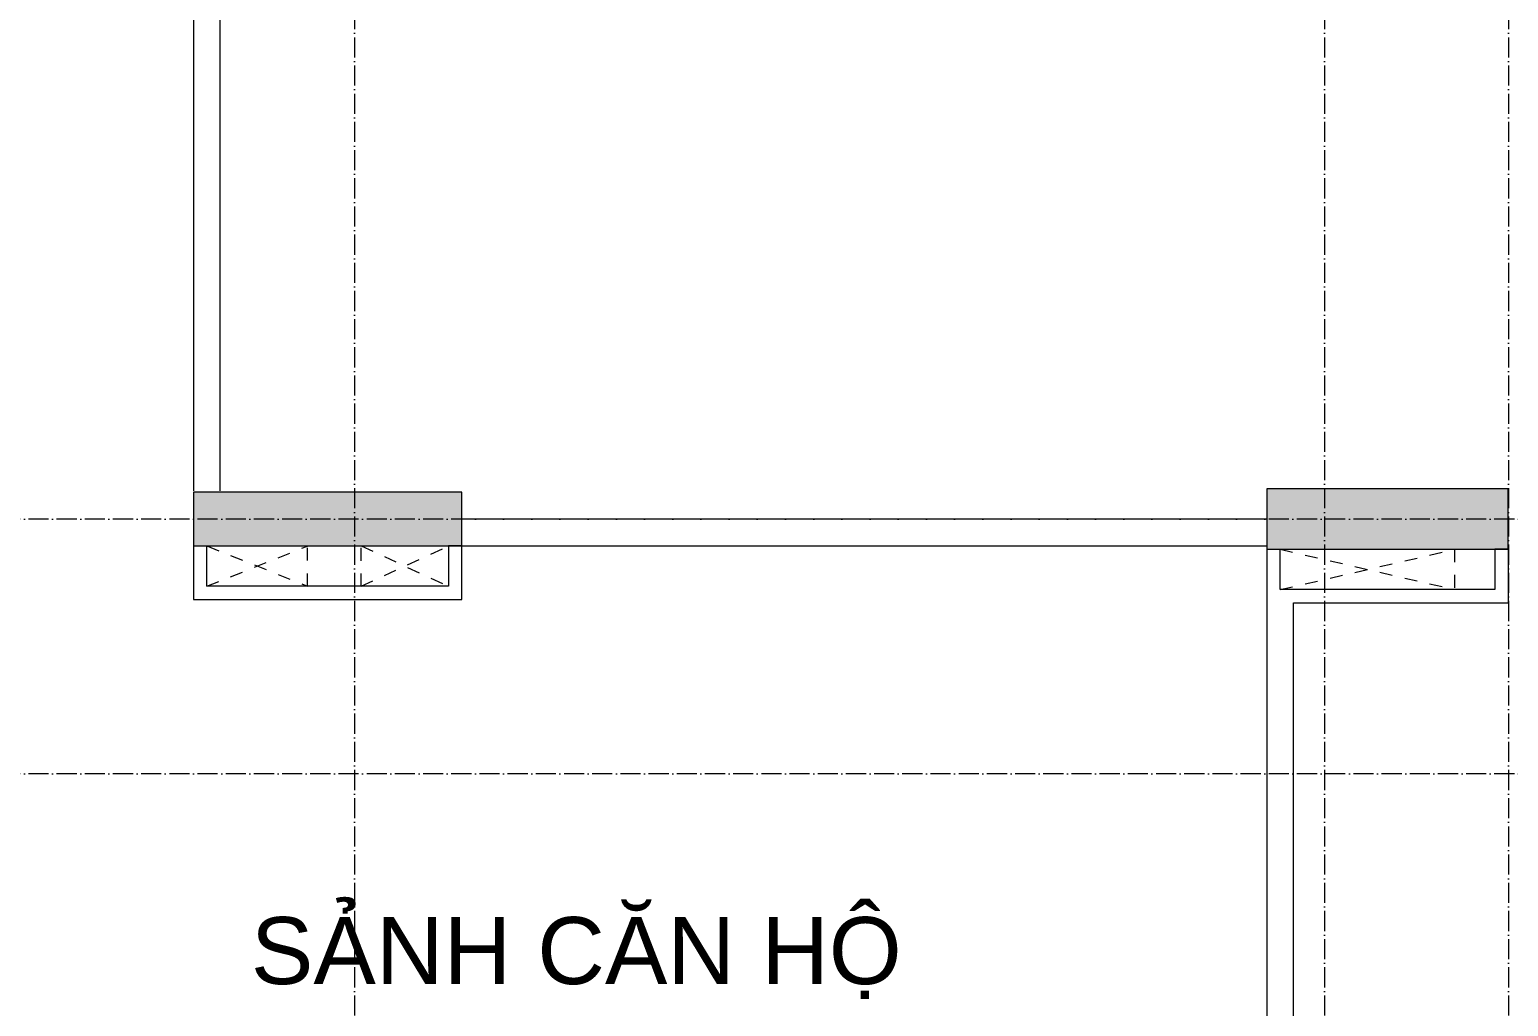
# Model space of a CAD drawing. Header units: millimetres. Extents: x -55734 to 116976, y -16290 to 119094.
# Drawn here: x 29979 to 41001, y 23216 to 30500 of the extents above; entities that cross this region are included whole.
import ezdxf

# ---------------------------------------------------------------- set-up
doc = ezdxf.new("R2010")
doc.units = ezdxf.units.MM
doc.linetypes.add('Dash', pattern=[6.349999999999998, 3.174999999999999, -3.174999999999999])
doc.linetypes.add('Grid Line', pattern=[4.2, 3, -0.6, 0, -0.6])
for name, color, linetype, lineweight in [('A-DETL-GENF-HDLN', 161, 'Dash', 5), ('CHU', 181, 'Continuous', 5), ('NET-CAT', 3, 'Continuous', 15), ('TRUC', 225, 'Continuous', 5), ('X-COT HAM$0$LC.HA', 8, 'Continuous', 9)]:
    doc.layers.add(name, color=color, linetype=linetype, lineweight=lineweight)
doc.styles.add('Arial_4', font='arial_1.ttf', dxfattribs={"height": 500.0000000000001})

# ---------------------------------------------------------------- blocks, each defined once
blk = doc.blocks.new('ALC1807-ASCENT PLAZA-KET CAU_rvt-1-MẶT BẰNG TẦNG 1')
at = {"layer": 'X-COT HAM$0$LC.HA'}
h = blk.add_hatch(color=256, dxfattribs=at)
h.dxf.hatch_style = 1
h.paths.add_polyline_path([(31200.52346815361, 27049.92191979476), (31200.52346815361, 26649.92191979476), (33200.52346815361, 26649.92191979476), (33200.52346815361, 27049.92191979476)])
h = blk.add_hatch(color=256, dxfattribs=at)
h.dxf.hatch_style = 1
h.paths.add_polyline_path([(39199.75429964229, 27074.92191979478), (39199.75429964229, 26624.92191979478), (40999.75429964229, 26624.92191979478), (40999.75429964229, 27074.92191979478)])
at = {"ltscale": 1000}
for points in [[(31200.52346815361, 27049.92191979476), (31200.52346815361, 26649.92191979476), (33200.52346815361, 26649.92191979476), (33200.52346815361, 27049.92191979476)], [(39199.75429964229, 27074.92191979478), (39199.75429964229, 26624.92191979478), (40999.75429964229, 26624.92191979478), (40999.75429964229, 27074.92191979478)]]:
    blk.add_lwpolyline(points, close=True, dxfattribs=at)

msp = doc.modelspace()

# ---------------------------------------------------------------- linework, layer by layer
at = {"layer": 'A-DETL-GENF-HDLN', "ltscale": 30}
for p, q in [((31300.52425046563, 26649.93651796586), (32050.52674796647, 26349.93651796599)), ((31300.52425046563, 26349.13092953649), (32050.52674796647, 26649.13092953638)), ((32050.52674796648, 26349.93651796599), (32050.52674796647, 26649.13092953638)), ((32450.52674796648, 26649.93651796586, 2.522973089325435e-07), (33100.52425046663, 26349.93651796599)), ((32450.52674796647, 26349.13092953649, 2.52297308932545e-07), (32450.52674796647, 26649.92191979476, 2.522973089325427e-07)), ((32450.52674796648, 26349.13092953649, 2.522973089325435e-07), (33100.52425046663, 26649.13092953639)), ((39299.75429964011, 26624.92191979478), (40599.55462602683, 26324.9219197949, 2.522973089325427e-07)), ((39299.75429964011, 26324.1163313654), (40599.55462602683, 26624.11633136529, 2.522973089325427e-07)), ((40599.55462602683, 26624.11633136529, 2.522973089325427e-07), (40599.55462602683, 26324.9219197949))]:
    msp.add_line(p, q, dxfattribs=at)
at = {"layer": 'NET-CAT'}
for p, q in [((31200.52425046681, 32799.9365179642), (31200.52425046681, 27059.93651796516)), ((31400.5242504668, 27059.93651796525), (31400.5242504668, 32799.9365179642)), ((39199.75429964229, 26849.93651796523), (33200.52425046781, 26849.93651796525)), ((31200.52425046563, 26649.93651796599), (31200.52425046563, 26249.93651796599)), ((31300.52425046563, 26349.93651796599), (31300.52425046563, 26649.93651796599)), ((33100.52425046663, 26649.93651796599), (33100.52425046663, 26349.93651796598)), ((33200.52425046663, 26649.93651796599), (33100.52425046663, 26649.93651796599)), ((33200.5242504678, 26649.93651796524), (39199.75429964229, 26649.93651796524)), ((33200.52425046663, 26249.93651796598), (33200.52425046663, 26649.93651796599)), ((39199.7542996401, 26649.93651796521), (39199.75429964008, 22002.63651796369)), ((39299.75429964011, 26324.9219197949), (39299.75429964011, 26624.92191979491)), ((40900.52425046764, 26624.9219197949), (40900.52425046764, 26324.92191979489)), ((41000.52425046764, 26624.9219197949), (40900.52425046764, 26624.9219197949)), ((41000.52425046764, 26224.9219197949), (41000.52425046764, 26624.9219197949)), ((33100.52425046663, 26349.93651796598), (31300.52425046563, 26349.93651796599)), ((31200.52425046563, 26249.93651796599), (33200.52425046663, 26249.93651796598)), ((40900.52425046764, 26324.92191979489), (39299.75429964011, 26324.9219197949)), ((39399.75429964011, 22002.63651796369), (39399.75429964011, 26224.9219197949)), ((39399.75429964011, 26224.9219197949), (41000.52425046764, 26224.9219197949))]:
    msp.add_line(p, q, dxfattribs=at)
at = {"layer": 'TRUC', "linetype": 'Grid Line', "ltscale": 50}
for p, q in [((32400.52425046682, 47249.93651796383), (32400.52425046677, -9494.058060153922)), ((39630.52425046699, 47249.93651796382), (39630.52425046694, -12161.6329411154)), ((41000.52425046758, 47249.93651796382), (41000.52425046753, -9494.058060153944)), ((48819.12251325855, 26849.93651796517), (-19144.89889730067, 26849.93651796526)), ((48819.12251325855, 24949.93651796489), (-21659.52451025686, 24949.93651796499))]:
    msp.add_line(p, q, dxfattribs=at)

# ---------------------------------------------------------------- block references
at = {"layer": 'NET-CAT'}
msp.add_blockref('ALC1807-ASCENT PLAZA-KET CAU_rvt-1-MẶT BẰNG TẦNG 1', (0, 0), dxfattribs=at)

# ---------------------------------------------------------------- texts
at = {"layer": 'CHU', "color": 7, "insert": (31628.33879408405, 23882.88992614077), "char_height": 500.0000000000001, "width": 4904.559999999999, "attachment_point": 1, "line_spacing_factor": 0.9364389825664475, "style": 'Arial_4'}
msp.add_mtext('\\pt2540,5080,7620,10160,12700,15240,17780,20320,22860,25400,27940,30480,33020,35560,38100,40640,43180,45720,48260,50800,53340,55880,58420,60960,63500,66040,68580,71120,73660,76200,78740,81280;SẢNH CĂN HỘ', dxfattribs=at)

doc.saveas('drawing.dxf')
